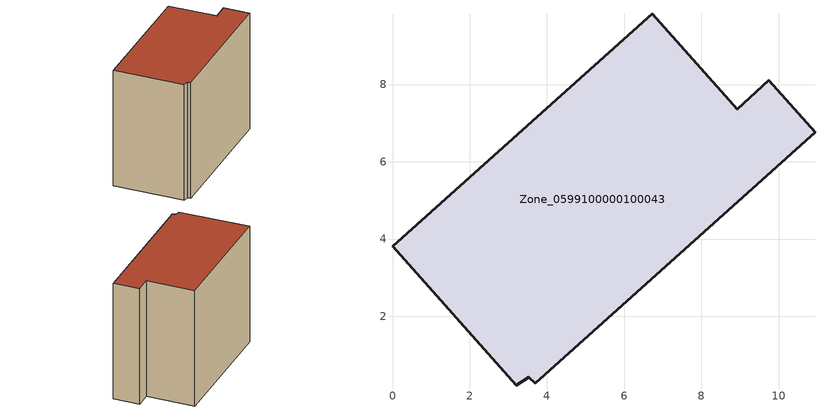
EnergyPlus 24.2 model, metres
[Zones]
Zone_0599100000100043
 floor ground (C_G): 3.52,0.42 3.21,0.22 0,3.81 6.73,9.83 8.93,7.36 9.74,8.11 10.94,6.76 3.7,0.27 z0
 wall outside (C_F): 10.94,6.76 9.74,8.11 8.93,7.36 6.73,9.83 0,3.81 3.21,0.22 3.52,0.42 3.7,0.27 10.94,6.76 z0:8.26
 roof outside (C_R): 3.52,0.42 3.7,0.27 10.94,6.76 9.74,8.11 8.93,7.36 6.73,9.83 0,3.81 3.21,0.22 z8.26
[BUILDING]
Pand.0599100000100043: North Axis=0; Terrain=City; Loads Convergence Tolerance Value=0.04; Temperature Convergence Tolerance Value=0.4; Solar Distribution=FullExterior; Maximum Number of Warmup Days=25; Minimum Number of Warmup Days=1
[Site:Location]
Rotterdam.The.Hague.AP_ZH_NLD Design_Conditions: Latitude=51.96; Longitude=4.45; Time Zone=1; Elevation=-4.5
[SITE:GROUNDTEMPERATURE:BUILDINGSURFACE]
18, 18, 18, 18, 18, 18, 18, 18, 18, 18, 18, 18
[MATERIAL] Thermal Absorptance=0.9; Solar Absorptance=0.7; Visible Absorptance=0.7
Name | Roughness | Thickness | Conductivity | Density | Specific Heat
G.TI.1975-1991 | MediumSmooth | 0.15 | 0.288461 | 540 | 1210
F.TI.1975-1991 | Rough | 0.3 | 0.230769 | 1920 | 840
R.TI.1975-1991 | MediumRough | 0.2 | 0.153846 | 1500 | 1000
[CONSTRUCTION]
C_G: G.TI.1975-1991
C_F: F.TI.1975-1991
C_R: R.TI.1975-1991
[ZONE]
Zone_0599100000100043: Type=1; Multiplier=1; Ceiling Height=Autocalculate; Volume=Autocalculate; Floor Area=autocalculate; Part of Total Floor Area=Yes
[ZONEINFILTRATION:DESIGNFLOWRATE]
Infil_Zone_0599100000100043: Zone or ZoneList or Space or SpaceList=Zone_0599100000100043; Schedule=AlwaysOn; Design Flow Rate Calculation Method=Flow/Area; Flow Rate per Floor Area=0.003; Constant Term Coefficient=1; Temperature Term Coefficient=0; Velocity Term Coefficient=0; Velocity Squared Term Coefficient=0
[HVACTEMPLATE:ZONE:IDEALLOADSAIRSYSTEM]
Zone_0599100000100043: Maximum Heating Supply Air Temperature=50; Minimum Cooling Supply Air Temperature=13; Maximum Heating Supply Air Humidity Ratio=0.0156; Minimum Cooling Supply Air Humidity Ratio=0.0077; Heating Limit=NoLimit; Cooling Limit=NoLimit; Dehumidification Control Type=ConstantSensibleHeatRatio; Cooling Sensible Heat Ratio=0.7; Dehumidification Setpoint=60; Humidification Control Type=None; Humidification Setpoint=30; Outdoor Air Method=None; Outdoor Air Flow Rate per Person=0.00944; Outdoor Air Flow Rate per Zone Floor Area=0; Outdoor Air Flow Rate per Zone=0; Demand Controlled Ventilation Type=None; Outdoor Air Economizer Type=NoEconomizer; Heat Recovery Type=None; Sensible Heat Recovery Effectiveness=0.7; Latent Heat Recovery Effectiveness=0.65
[ZONECONTROL:THERMOSTAT]
ThermostatControl_Zone_0599100000100043: Zone or ZoneList=Zone_0599100000100043; Control Type Schedule=DualSetpointControlType; Control 1=Thermostat_Zone_0599100000100043; Temperature Difference Between Cutout And Setpoint=0
[THERMOSTATSETPOINT:DUALSETPOINT]
Thermostat_Zone_0599100000100043: Heating Setpoint Temperature Schedule=HeatingSetpoint_Zone_0599100000100043; Cooling Setpoint Temperature Schedule=CoolingSetpoint_Zone_0599100000100043
[SCHEDULE:COMPACT]
HeatingSetpoint_Zone_0599100000100043: Through: 12/31, For: AllDays, Until: 24:00, 21
CoolingSetpoint_Zone_0599100000100043: Through: 12/31, For: AllDays, Until: 24:00, 24
DualSetpointControlType: Through: 12/31, For: AllDays, Until: 24:00, 4
AlwaysOn: Through: 12/31, For: AllDays, Until: 24:00, 1
